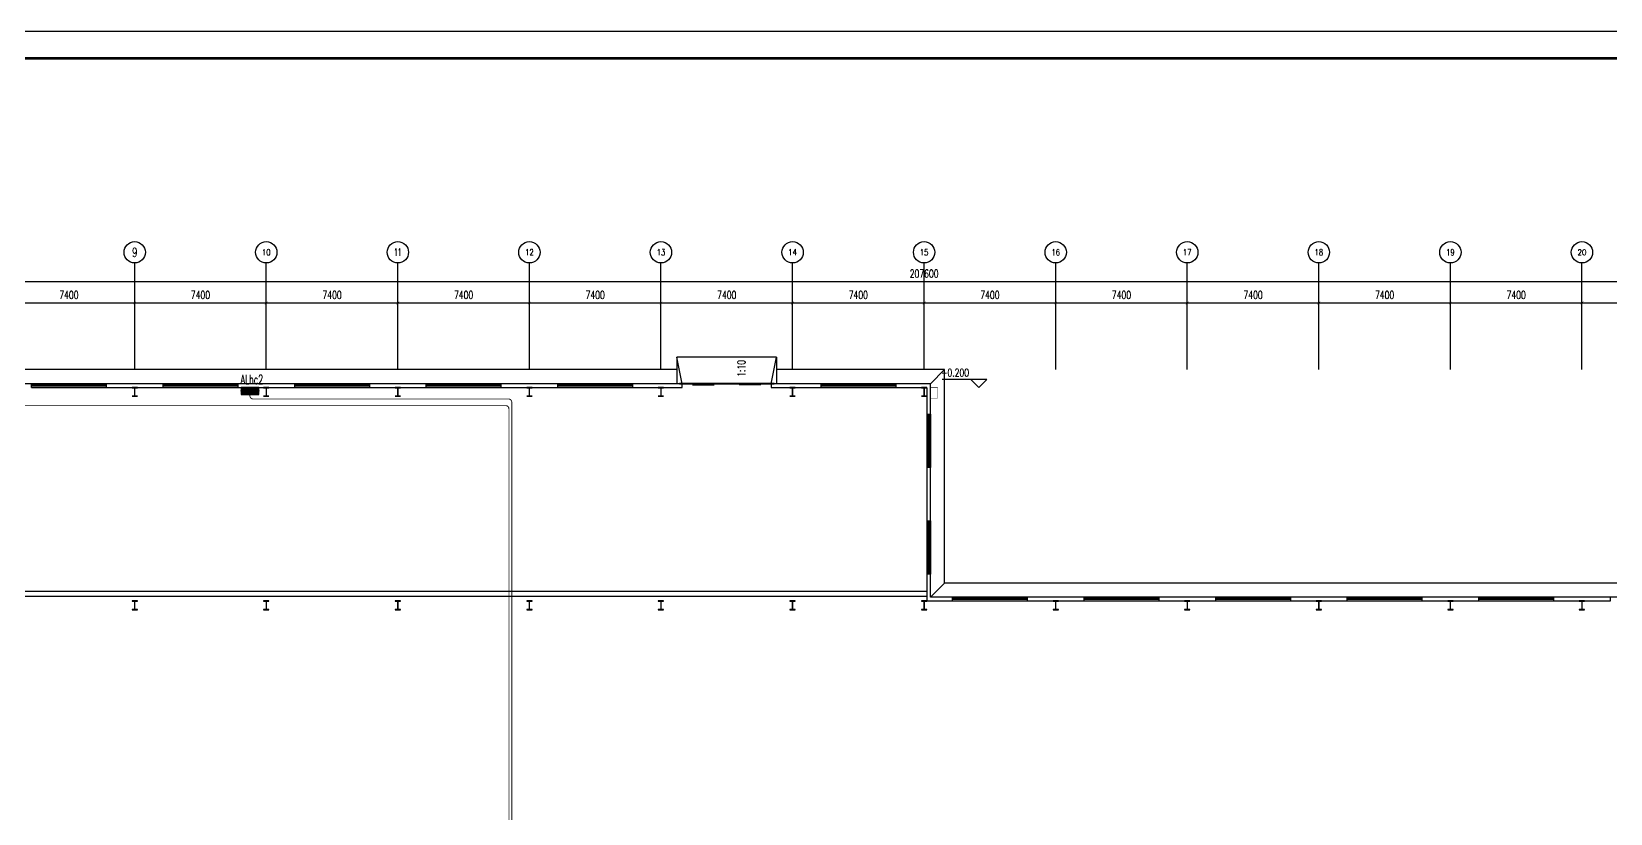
# Model space of a CAD drawing. Extents: x 1751103 to 2598738, y -609732 to 659428.
# Drawn here: x 2161248 to 2250048, y -121485 to -77513 of the extents above; entities that cross this region are included whole.
import ezdxf
from ezdxf.enums import TextEntityAlignment as Align

# ---------------------------------------------------------------- set-up
doc = ezdxf.new("R2010")
doc.units = 0
doc.header["$LTSCALE"] = 1000
doc.header["$MEASUREMENT"] = 0
doc.layers.get('0').update_dxf_attribs({"linetype": 'CONTINUOUS'})
doc.layers.get('DEFPOINTS').update_dxf_attribs({"linetype": 'CONTINUOUS'})
for name, color, linetype in [('_TCH_MASK', 7, 'CONTINUOUS'), ('AXIS', 3, 'CONTINUOUS'), ('AXIS_TEXT', 7, 'CONTINUOUS'), ('COLUMN', 99, 'CONTINUOUS'), ('DIM_ELEV', 3, 'CONTINUOUS'), ('DIM_SYMB', 3, 'CONTINUOUS'), ('EQUIP-箱柜', 3, 'CONTINUOUS'), ('GROUND', 2, 'CONTINUOUS'), ('PUB_TEXT', 7, 'CONTINUOUS'), ('PUB_TITLE', 4, 'CONTINUOUS'), ('STAIR', 2, 'CONTINUOUS'), ('WALL', 9, 'CONTINUOUS'), ('WINDOW', 99, 'CONTINUOUS'), ('WIRE-照明', 1, 'CONTINUOUS')]:
    doc.layers.add(name, color=color, linetype=linetype)
doc.styles.add('_TCH_AXIS', font='COMPLEX', dxfattribs={"bigfont": 'GBCBIG'})
doc.styles.add('_TCH_DIM', font='SIMPLEX', dxfattribs={"bigfont": 'GBCBIG'})
doc.styles.add('_TCH_LABEL', font='COMPLEX', dxfattribs={"bigfont": 'GBCBIG'})
doc.styles.add('COMPLEX', font='COMPLEX')
doc.styles.add('DIM_FONT', font='SIMPLEX', dxfattribs={"width": 0.7, "bigfont": 'GBCBIG'})
doc.styles.add('STY53', font='COMPLEX', dxfattribs={"width": 0.6, "bigfont": 'HZTXT'})
doc.dimstyles.new('DIMN150', dxfattribs={"dimscale": 1.5, "dimtxt": 300, "dimasz": 100, "dimexe": 250, "dimexo": 300, "dimgap": 150, "dimtad": 1, "dimdec": 0, "dimzin": 0, "dimtxsty": 'DIM_FONT', "dimblk": 'ARCHTICK', "dimcen": 0.09, "dimclrt": 7, "dimazin": 3, "dimtfac": 1, "dimtdec": 0, "dimtix": 1, "dimtmove": 0, "dimatfit": 3, "dimtolj": 1, "dimtzin": 0})

# ---------------------------------------------------------------- blocks, each defined once
blk = doc.blocks.new('$WINLIB2D$00000001')
for p, q in [((-0.5, 0.5), (0.5, 0.5)), ((-0.5, 0.5), (-0.5, -0.5)), ((0.5, -0.5), (0.5, 0.5)), ((0.5, 0.167), (-0.5, 0.167)), ((0.5, -0.167), (-0.5, -0.167)), ((-0.5, -0.5), (0.5, -0.5))]:
    blk.add_line(p, q)
blk = doc.blocks.new('$DORLIB2D$00000130')
at = {"color": 0, "linetype": 'CONTINUOUS'}
for p, q in [((-0.533, 0.66), (-0.533, 0.513)), ((0, 0.66), (-0.533, 0.66)), ((0, 0.513), (0, 0.66)), ((0.533, 0.66), (0, 0.66)), ((0.533, 0.66), (0.533, 0.513)), ((0, 0.513), (-0.533, 0.513)), ((0.533, 0.513), (0, 0.513)), ((-0.385, 0.269), (-0.14, 0.269)), ((-0.385, 0.269), (-0.3, 0.214)), ((-0.3, 0.214), (-0.3, 0.269)), ((0.385, 0.269), (0.14, 0.269)), ((0.3, 0.214), (0.3, 0.269)), ((0.385, 0.269), (0.3, 0.214))]:
    blk.add_line(p, q, dxfattribs=at)
blk = doc.blocks.new('_AXISO')
blk.add_circle((0, 0), 0.5)
at = {"layer": 'AXIS_TEXT', "style": 'COMPLEX', "width": 1.041667}
blk.add_attdef('A', text='', height=0.56, dxfattribs=at).set_placement((-0.25, -0.28), (0.25, -0.28), align=Align.FIT)
blk = doc.blocks.new('_ARCHTICK')
at = {"color": 0, "linetype": 'BYBLOCK', "const_width": 0.15}
blk.add_lwpolyline([(-0.5, -0.5), (0.5, 0.5)], dxfattribs=at)
blk = doc.blocks.new('*D99')
at = {"layer": 'AXIS', "color": 0}
for p, q in [((2107648, 93942), (2107648, 98817)), ((2315248, 93942), (2315248, 98817)), ((2107648, 98442), (2315248, 98442))]:
    blk.add_line(p, q, dxfattribs=at)
at = {"layer": 'DEFPOINTS', "color": 0}
for p in [(2315248, 98442), (2107648, 93492), (2315248, 93492)]:
    blk.add_point(p, dxfattribs=at)
at = {"layer": 'AXIS', "color": 0, "xscale": 150, "yscale": 150, "zscale": 150, "rotation": 180}
blk.add_blockref('_ARCHTICK', (2107648, 98442), dxfattribs=at)
at = {"layer": 'AXIS', "color": 0, "xscale": 150, "yscale": 150, "zscale": 150}
blk.add_blockref('_ARCHTICK', (2315248, 98442), dxfattribs=at)
at = {"layer": 'AXIS', "color": 7, "insert": (2211448, 98892), "char_height": 450, "attachment_point": 5, "style": 'DIM_FONT'}
blk.add_mtext('\\A1;207600', dxfattribs=at)
blk = doc.blocks.new('*D108')
at = {"layer": 'AXIS', "color": 0}
for p, q in [((2159648, 93942), (2159648, 97617)), ((2159648, 97242), (2167048, 97242)), ((2167048, 93942), (2167048, 97617))]:
    blk.add_line(p, q, dxfattribs=at)
at = {"layer": 'DEFPOINTS', "color": 0}
for p in [(2167048, 97242), (2159648, 93492), (2167048, 93492)]:
    blk.add_point(p, dxfattribs=at)
at = {"layer": 'AXIS', "color": 0, "xscale": 150, "yscale": 150, "zscale": 150, "rotation": 180}
blk.add_blockref('_ARCHTICK', (2159648, 97242), dxfattribs=at)
at = {"layer": 'AXIS', "color": 0, "xscale": 150, "yscale": 150, "zscale": 150}
blk.add_blockref('_ARCHTICK', (2167048, 97242), dxfattribs=at)
at = {"layer": 'AXIS', "color": 7, "insert": (2163348, 97692), "char_height": 450, "attachment_point": 5, "style": 'DIM_FONT'}
blk.add_mtext('\\A1;7400', dxfattribs=at)
blk = doc.blocks.new('*D109')
at = {"layer": 'AXIS', "color": 0}
for p, q in [((2167048, 93942), (2167048, 97617)), ((2167048, 97242), (2174448, 97242)), ((2174448, 93942), (2174448, 97617))]:
    blk.add_line(p, q, dxfattribs=at)
at = {"layer": 'DEFPOINTS', "color": 0}
for p in [(2174448, 97242), (2167048, 93492), (2174448, 93492)]:
    blk.add_point(p, dxfattribs=at)
at = {"layer": 'AXIS', "color": 0, "xscale": 150, "yscale": 150, "zscale": 150, "rotation": 180}
blk.add_blockref('_ARCHTICK', (2167048, 97242), dxfattribs=at)
at = {"layer": 'AXIS', "color": 0, "xscale": 150, "yscale": 150, "zscale": 150}
blk.add_blockref('_ARCHTICK', (2174448, 97242), dxfattribs=at)
at = {"layer": 'AXIS', "color": 7, "insert": (2170748, 97692), "char_height": 450, "attachment_point": 5, "style": 'DIM_FONT'}
blk.add_mtext('\\A1;7400', dxfattribs=at)
blk = doc.blocks.new('*D110')
at = {"layer": 'AXIS', "color": 0}
for p, q in [((2174448, 93942), (2174448, 97617)), ((2174448, 97242), (2181848, 97242)), ((2181848, 93942), (2181848, 97617))]:
    blk.add_line(p, q, dxfattribs=at)
at = {"layer": 'DEFPOINTS', "color": 0}
for p in [(2181848, 97242), (2174448, 93492), (2181848, 93492)]:
    blk.add_point(p, dxfattribs=at)
at = {"layer": 'AXIS', "color": 0, "xscale": 150, "yscale": 150, "zscale": 150, "rotation": 180}
blk.add_blockref('_ARCHTICK', (2174448, 97242), dxfattribs=at)
at = {"layer": 'AXIS', "color": 0, "xscale": 150, "yscale": 150, "zscale": 150}
blk.add_blockref('_ARCHTICK', (2181848, 97242), dxfattribs=at)
at = {"layer": 'AXIS', "color": 7, "insert": (2178148, 97692), "char_height": 450, "attachment_point": 5, "style": 'DIM_FONT'}
blk.add_mtext('\\A1;7400', dxfattribs=at)
blk = doc.blocks.new('*D111')
at = {"layer": 'AXIS', "color": 0}
for p, q in [((2181848, 93942), (2181848, 97617)), ((2181848, 97242), (2189248, 97242)), ((2189248, 93942), (2189248, 97617))]:
    blk.add_line(p, q, dxfattribs=at)
at = {"layer": 'DEFPOINTS', "color": 0}
for p in [(2189248, 97242), (2181848, 93492), (2189248, 93492)]:
    blk.add_point(p, dxfattribs=at)
at = {"layer": 'AXIS', "color": 0, "xscale": 150, "yscale": 150, "zscale": 150, "rotation": 180}
blk.add_blockref('_ARCHTICK', (2181848, 97242), dxfattribs=at)
at = {"layer": 'AXIS', "color": 0, "xscale": 150, "yscale": 150, "zscale": 150}
blk.add_blockref('_ARCHTICK', (2189248, 97242), dxfattribs=at)
at = {"layer": 'AXIS', "color": 7, "insert": (2185548, 97692), "char_height": 450, "attachment_point": 5, "style": 'DIM_FONT'}
blk.add_mtext('\\A1;7400', dxfattribs=at)
blk = doc.blocks.new('*D112')
at = {"layer": 'AXIS', "color": 0}
for p, q in [((2189248, 93942), (2189248, 97617)), ((2189248, 97242), (2196648, 97242)), ((2196648, 93942), (2196648, 97617))]:
    blk.add_line(p, q, dxfattribs=at)
at = {"layer": 'DEFPOINTS', "color": 0}
for p in [(2196648, 97242), (2189248, 93492), (2196648, 93492)]:
    blk.add_point(p, dxfattribs=at)
at = {"layer": 'AXIS', "color": 0, "xscale": 150, "yscale": 150, "zscale": 150, "rotation": 180}
blk.add_blockref('_ARCHTICK', (2189248, 97242), dxfattribs=at)
at = {"layer": 'AXIS', "color": 0, "xscale": 150, "yscale": 150, "zscale": 150}
blk.add_blockref('_ARCHTICK', (2196648, 97242), dxfattribs=at)
at = {"layer": 'AXIS', "color": 7, "insert": (2192948, 97692), "char_height": 450, "attachment_point": 5, "style": 'DIM_FONT'}
blk.add_mtext('\\A1;7400', dxfattribs=at)
blk = doc.blocks.new('*D113')
at = {"layer": 'AXIS', "color": 0}
for p, q in [((2196648, 93942), (2196648, 97617)), ((2196648, 97242), (2204048, 97242)), ((2204048, 93942), (2204048, 97617))]:
    blk.add_line(p, q, dxfattribs=at)
at = {"layer": 'DEFPOINTS', "color": 0}
for p in [(2204048, 97242), (2196648, 93492), (2204048, 93492)]:
    blk.add_point(p, dxfattribs=at)
at = {"layer": 'AXIS', "color": 0, "xscale": 150, "yscale": 150, "zscale": 150, "rotation": 180}
blk.add_blockref('_ARCHTICK', (2196648, 97242), dxfattribs=at)
at = {"layer": 'AXIS', "color": 0, "xscale": 150, "yscale": 150, "zscale": 150}
blk.add_blockref('_ARCHTICK', (2204048, 97242), dxfattribs=at)
at = {"layer": 'AXIS', "color": 7, "insert": (2200348, 97692), "char_height": 450, "attachment_point": 5, "style": 'DIM_FONT'}
blk.add_mtext('\\A1;7400', dxfattribs=at)
blk = doc.blocks.new('*D114')
at = {"layer": 'AXIS', "color": 0}
for p, q in [((2204048, 93942), (2204048, 97617)), ((2204048, 97242), (2211448, 97242)), ((2211448, 93942), (2211448, 97617))]:
    blk.add_line(p, q, dxfattribs=at)
at = {"layer": 'DEFPOINTS', "color": 0}
for p in [(2211448, 97242), (2204048, 93492), (2211448, 93492)]:
    blk.add_point(p, dxfattribs=at)
at = {"layer": 'AXIS', "color": 0, "xscale": 150, "yscale": 150, "zscale": 150, "rotation": 180}
blk.add_blockref('_ARCHTICK', (2204048, 97242), dxfattribs=at)
at = {"layer": 'AXIS', "color": 0, "xscale": 150, "yscale": 150, "zscale": 150}
blk.add_blockref('_ARCHTICK', (2211448, 97242), dxfattribs=at)
at = {"layer": 'AXIS', "color": 7, "insert": (2207748, 97692), "char_height": 450, "attachment_point": 5, "style": 'DIM_FONT'}
blk.add_mtext('\\A1;7400', dxfattribs=at)
blk = doc.blocks.new('*D115')
at = {"layer": 'AXIS', "color": 0}
for p, q in [((2211448, 93942), (2211448, 97617)), ((2211448, 97242), (2218848, 97242)), ((2218848, 93942), (2218848, 97617))]:
    blk.add_line(p, q, dxfattribs=at)
at = {"layer": 'DEFPOINTS', "color": 0}
for p in [(2218848, 97242), (2211448, 93492), (2218848, 93492)]:
    blk.add_point(p, dxfattribs=at)
at = {"layer": 'AXIS', "color": 0, "xscale": 150, "yscale": 150, "zscale": 150, "rotation": 180}
blk.add_blockref('_ARCHTICK', (2211448, 97242), dxfattribs=at)
at = {"layer": 'AXIS', "color": 0, "xscale": 150, "yscale": 150, "zscale": 150}
blk.add_blockref('_ARCHTICK', (2218848, 97242), dxfattribs=at)
at = {"layer": 'AXIS', "color": 7, "insert": (2215148, 97692), "char_height": 450, "attachment_point": 5, "style": 'DIM_FONT'}
blk.add_mtext('\\A1;7400', dxfattribs=at)
blk = doc.blocks.new('*D116')
at = {"layer": 'AXIS', "color": 0}
for p, q in [((2218848, 93942), (2218848, 97617)), ((2218848, 97242), (2226248, 97242)), ((2226248, 93942), (2226248, 97617))]:
    blk.add_line(p, q, dxfattribs=at)
at = {"layer": 'DEFPOINTS', "color": 0}
for p in [(2226248, 97242), (2218848, 93492), (2226248, 93492)]:
    blk.add_point(p, dxfattribs=at)
at = {"layer": 'AXIS', "color": 0, "xscale": 150, "yscale": 150, "zscale": 150, "rotation": 180}
blk.add_blockref('_ARCHTICK', (2218848, 97242), dxfattribs=at)
at = {"layer": 'AXIS', "color": 0, "xscale": 150, "yscale": 150, "zscale": 150}
blk.add_blockref('_ARCHTICK', (2226248, 97242), dxfattribs=at)
at = {"layer": 'AXIS', "color": 7, "insert": (2222548, 97692), "char_height": 450, "attachment_point": 5, "style": 'DIM_FONT'}
blk.add_mtext('\\A1;7400', dxfattribs=at)
blk = doc.blocks.new('*D117')
at = {"layer": 'AXIS', "color": 0}
for p, q in [((2226248, 93942), (2226248, 97617)), ((2226248, 97242), (2233648, 97242)), ((2233648, 93942), (2233648, 97617))]:
    blk.add_line(p, q, dxfattribs=at)
at = {"layer": 'DEFPOINTS', "color": 0}
for p in [(2233648, 97242), (2226248, 93492), (2233648, 93492)]:
    blk.add_point(p, dxfattribs=at)
at = {"layer": 'AXIS', "color": 0, "xscale": 150, "yscale": 150, "zscale": 150, "rotation": 180}
blk.add_blockref('_ARCHTICK', (2226248, 97242), dxfattribs=at)
at = {"layer": 'AXIS', "color": 0, "xscale": 150, "yscale": 150, "zscale": 150}
blk.add_blockref('_ARCHTICK', (2233648, 97242), dxfattribs=at)
at = {"layer": 'AXIS', "color": 7, "insert": (2229948, 97692), "char_height": 450, "attachment_point": 5, "style": 'DIM_FONT'}
blk.add_mtext('\\A1;7400', dxfattribs=at)
blk = doc.blocks.new('*D118')
at = {"layer": 'AXIS', "color": 0}
for p, q in [((2233648, 93942), (2233648, 97617)), ((2233648, 97242), (2241048, 97242)), ((2241048, 93942), (2241048, 97617))]:
    blk.add_line(p, q, dxfattribs=at)
at = {"layer": 'DEFPOINTS', "color": 0}
for p in [(2241048, 97242), (2233648, 93492), (2241048, 93492)]:
    blk.add_point(p, dxfattribs=at)
at = {"layer": 'AXIS', "color": 0, "xscale": 150, "yscale": 150, "zscale": 150, "rotation": 180}
blk.add_blockref('_ARCHTICK', (2233648, 97242), dxfattribs=at)
at = {"layer": 'AXIS', "color": 0, "xscale": 150, "yscale": 150, "zscale": 150}
blk.add_blockref('_ARCHTICK', (2241048, 97242), dxfattribs=at)
at = {"layer": 'AXIS', "color": 7, "insert": (2237348, 97692), "char_height": 450, "attachment_point": 5, "style": 'DIM_FONT'}
blk.add_mtext('\\A1;7400', dxfattribs=at)
blk = doc.blocks.new('*D119')
at = {"layer": 'AXIS', "color": 0}
for p, q in [((2241048, 93942), (2241048, 97617)), ((2241048, 97242), (2248448, 97242)), ((2248448, 93942), (2248448, 97617))]:
    blk.add_line(p, q, dxfattribs=at)
at = {"layer": 'DEFPOINTS', "color": 0}
for p in [(2248448, 97242), (2241048, 93492), (2248448, 93492)]:
    blk.add_point(p, dxfattribs=at)
at = {"layer": 'AXIS', "color": 0, "xscale": 150, "yscale": 150, "zscale": 150, "rotation": 180}
blk.add_blockref('_ARCHTICK', (2241048, 97242), dxfattribs=at)
at = {"layer": 'AXIS', "color": 0, "xscale": 150, "yscale": 150, "zscale": 150}
blk.add_blockref('_ARCHTICK', (2248448, 97242), dxfattribs=at)
at = {"layer": 'AXIS', "color": 7, "insert": (2244748, 97692), "char_height": 450, "attachment_point": 5, "style": 'DIM_FONT'}
blk.add_mtext('\\A1;7400', dxfattribs=at)
blk = doc.blocks.new('*D120')
at = {"layer": 'AXIS', "color": 0}
for p, q in [((2248448, 93942), (2248448, 97617)), ((2248448, 97242), (2255848, 97242)), ((2255848, 93942), (2255848, 97617))]:
    blk.add_line(p, q, dxfattribs=at)
at = {"layer": 'DEFPOINTS', "color": 0}
for p in [(2255848, 97242), (2248448, 93492), (2255848, 93492)]:
    blk.add_point(p, dxfattribs=at)
at = {"layer": 'AXIS', "color": 0, "xscale": 150, "yscale": 150, "zscale": 150, "rotation": 180}
blk.add_blockref('_ARCHTICK', (2248448, 97242), dxfattribs=at)
at = {"layer": 'AXIS', "color": 0, "xscale": 150, "yscale": 150, "zscale": 150}
blk.add_blockref('_ARCHTICK', (2255848, 97242), dxfattribs=at)
at = {"layer": 'AXIS', "color": 7, "insert": (2252148, 97692), "char_height": 450, "attachment_point": 5, "style": 'DIM_FONT'}
blk.add_mtext('\\A1;7400', dxfattribs=at)
blk = doc.blocks.new('*X22')
at = {"color": 0}
for p, q in [((-250, 33), (-83, 200)), ((-250, 68), (-118, 200)), ((-250, 104), (-154, 200)), ((-250, 139), (-189, 200)), ((-250, 174), (-224, 200)), ((-247, 0), (-47, 200)), ((-212, 0), (-12, 200)), ((-177, 0), (23, 200)), ((-141, 0), (59, 200)), ((-106, 0), (94, 200)), ((-71, 0), (129, 200)), ((-35, 0), (165, 200)), ((0, 0), (200, 200)), ((35, 0), (235, 200)), ((71, 0), (250, 179)), ((106, 0), (250, 144)), ((141, 0), (250, 109)), ((177, 0), (250, 73)), ((212, 0), (250, 38)), ((247, 0), (250, 3))]:
    blk.add_line(p, q, dxfattribs=at)
blk = doc.blocks.new('$EQUIP$00001421')
for p, q in [((0.75, 0.6), (-0.75, 0.6)), ((-0.75, 0.6), (-0.75, 0)), ((-0.75, 0), (0.75, 0)), ((0.75, 0), (0.75, 0.6))]:
    blk.add_line(p, q)
at = {"const_width": 0.6}
blk.add_lwpolyline([(-0.75, 0.3), (0.75, 0.3)], dxfattribs=at)
for p in [(-0.75, 0.3), (0, 0.6), (0, 0), (0.75, 0.3)]:
    blk.add_point(p)
at = {"xscale": 0.00300000000061118, "yscale": 0.00300000000061118, "zscale": 0.003}
blk.add_blockref('*X22', (0, 0), dxfattribs=at)
at = {"style": '_TCH_LABEL', "flags": 9}
blk.add_attdef('A', (0, 0), '', height=0.00002, dxfattribs=at)
blk = doc.blocks.new('W2')
at = {"color": 8, "const_width": 30}
blk.add_lwpolyline([(2211797.9, 91891.5), (2212197.9, 91891.5), (2212197.9, 92491.5), (2211797.9, 92491.5)], dxfattribs=at)
at = {"layer": '_TCH_MASK', "color": 8}
for p, q in [((2107847.9, 81025.1), (2211597.9, 81025.1)), ((2211597.9, 80725.1), (2107847.9, 80725.1))]:
    blk.add_line(p, q, dxfattribs=at)
at = {"layer": 'AXIS', "color": 8}
for p, q in [((2167047.9, 93491.5), (2167047.9, 99491.5)), ((2174447.9, 93491.5), (2174447.9, 99491.5)), ((2181847.9, 93491.5), (2181847.9, 99491.5)), ((2189247.9, 93491.5), (2189247.9, 99491.5)), ((2196647.9, 93491.5), (2196647.9, 99491.5)), ((2204047.9, 93491.5), (2204047.9, 99491.5)), ((2211447.9, 93491.5), (2211447.9, 99491.5)), ((2218847.9, 93491.5), (2218847.9, 99491.5)), ((2226247.9, 93491.5), (2226247.9, 99491.5)), ((2233647.9, 93491.5), (2233647.9, 99491.5)), ((2241047.9, 93491.5), (2241047.9, 99491.5)), ((2248447.9, 93491.5), (2248447.9, 99491.5))]:
    blk.add_line(p, q, dxfattribs=at)
at = {"layer": 'COLUMN', "color": 8}
for p, q in [((2167197.9, 92491.5), (2166897.9, 92491.5)), ((2166897.9, 92491.5), (2166897.9, 92473.5)), ((2166897.9, 92473.5), (2167037.9, 92473.5)), ((2167037.9, 92473.5), (2167042.9, 92468.5)), ((2167042.9, 92468.5), (2167042.9, 92014.5)), ((2167052.9, 92468.5), (2167057.9, 92473.5)), ((2167052.9, 92014.5), (2167052.9, 92468.5)), ((2167057.9, 92473.5), (2167197.9, 92473.5)), ((2167197.9, 92473.5), (2167197.9, 92491.5)), ((2174597.9, 92491.5), (2174297.9, 92491.5)), ((2174297.9, 92491.5), (2174297.9, 92473.5)), ((2174297.9, 92473.5), (2174437.9, 92473.5)), ((2174437.9, 92473.5), (2174442.9, 92468.5)), ((2174442.9, 92468.5), (2174442.9, 92014.5)), ((2174452.9, 92468.5), (2174457.9, 92473.5)), ((2174452.9, 92014.5), (2174452.9, 92468.5)), ((2174457.9, 92473.5), (2174597.9, 92473.5)), ((2174597.9, 92473.5), (2174597.9, 92491.5)), ((2181997.9, 92491.5), (2181697.9, 92491.5)), ((2181697.9, 92491.5), (2181697.9, 92473.5)), ((2181697.9, 92473.5), (2181837.9, 92473.5)), ((2181837.9, 92473.5), (2181842.9, 92468.5)), ((2181842.9, 92468.5), (2181842.9, 92014.5)), ((2181852.9, 92468.5), (2181857.9, 92473.5)), ((2181852.9, 92014.5), (2181852.9, 92468.5)), ((2181857.9, 92473.5), (2181997.9, 92473.5)), ((2181997.9, 92473.5), (2181997.9, 92491.5)), ((2189397.9, 92491.5), (2189097.9, 92491.5)), ((2189097.9, 92491.5), (2189097.9, 92473.5)), ((2189097.9, 92473.5), (2189237.9, 92473.5)), ((2189237.9, 92473.5), (2189242.9, 92468.5)), ((2189242.9, 92468.5), (2189242.9, 92014.5)), ((2189252.9, 92468.5), (2189257.9, 92473.5)), ((2189252.9, 92014.5), (2189252.9, 92468.5)), ((2189257.9, 92473.5), (2189397.9, 92473.5)), ((2189397.9, 92473.5), (2189397.9, 92491.5)), ((2196797.9, 92491.5), (2196497.9, 92491.5)), ((2196497.9, 92491.5), (2196497.9, 92473.5)), ((2196497.9, 92473.5), (2196637.9, 92473.5)), ((2196637.9, 92473.5), (2196642.9, 92468.5)), ((2196642.9, 92468.5), (2196642.9, 92014.5)), ((2196652.9, 92468.5), (2196657.9, 92473.5)), ((2196652.9, 92014.5), (2196652.9, 92468.5)), ((2196657.9, 92473.5), (2196797.9, 92473.5)), ((2196797.9, 92473.5), (2196797.9, 92491.5)), ((2204197.9, 92491.5), (2203897.9, 92491.5)), ((2203897.9, 92491.5), (2203897.9, 92473.5)), ((2203897.9, 92473.5), (2204037.9, 92473.5)), ((2204037.9, 92473.5), (2204042.9, 92468.5)), ((2204042.9, 92468.5), (2204042.9, 92014.5)), ((2204052.9, 92468.5), (2204057.9, 92473.5)), ((2204052.9, 92014.5), (2204052.9, 92468.5)), ((2204057.9, 92473.5), (2204197.9, 92473.5)), ((2204197.9, 92473.5), (2204197.9, 92491.5)), ((2211597.9, 92491.5), (2211297.9, 92491.5)), ((2211297.9, 92491.5), (2211297.9, 92473.5)), ((2211297.9, 92473.5), (2211437.9, 92473.5)), ((2211437.9, 92473.5), (2211442.9, 92468.5)), ((2211442.9, 92468.5), (2211442.9, 92014.5)), ((2211452.9, 92468.5), (2211457.9, 92473.5)), ((2211452.9, 92014.5), (2211452.9, 92468.5)), ((2211457.9, 92473.5), (2211597.9, 92473.5)), ((2211597.9, 92473.5), (2211597.9, 92491.5)), ((2167037.9, 92009.5), (2166897.9, 92009.5)), ((2166897.9, 92009.5), (2166897.9, 91991.5)), ((2166897.9, 91991.5), (2167197.9, 91991.5)), ((2167042.9, 92014.5), (2167037.9, 92009.5)), ((2167057.9, 92009.5), (2167052.9, 92014.5)), ((2167197.9, 92009.5), (2167057.9, 92009.5)), ((2167197.9, 91991.5), (2167197.9, 92009.5)), ((2174437.9, 92009.5), (2174297.9, 92009.5)), ((2174297.9, 92009.5), (2174297.9, 91991.5)), ((2174297.9, 91991.5), (2174597.9, 91991.5)), ((2174442.9, 92014.5), (2174437.9, 92009.5)), ((2174457.9, 92009.5), (2174452.9, 92014.5)), ((2174597.9, 92009.5), (2174457.9, 92009.5)), ((2174597.9, 91991.5), (2174597.9, 92009.5)), ((2181837.9, 92009.5), (2181697.9, 92009.5)), ((2181697.9, 92009.5), (2181697.9, 91991.5)), ((2181697.9, 91991.5), (2181997.9, 91991.5)), ((2181842.9, 92014.5), (2181837.9, 92009.5)), ((2181857.9, 92009.5), (2181852.9, 92014.5)), ((2181997.9, 92009.5), (2181857.9, 92009.5)), ((2181997.9, 91991.5), (2181997.9, 92009.5)), ((2189237.9, 92009.5), (2189097.9, 92009.5)), ((2189097.9, 92009.5), (2189097.9, 91991.5)), ((2189097.9, 91991.5), (2189397.9, 91991.5)), ((2189242.9, 92014.5), (2189237.9, 92009.5)), ((2189257.9, 92009.5), (2189252.9, 92014.5)), ((2189397.9, 92009.5), (2189257.9, 92009.5)), ((2189397.9, 91991.5), (2189397.9, 92009.5)), ((2196637.9, 92009.5), (2196497.9, 92009.5)), ((2196497.9, 92009.5), (2196497.9, 91991.5)), ((2196497.9, 91991.5), (2196797.9, 91991.5)), ((2196642.9, 92014.5), (2196637.9, 92009.5)), ((2196657.9, 92009.5), (2196652.9, 92014.5)), ((2196797.9, 92009.5), (2196657.9, 92009.5)), ((2196797.9, 91991.5), (2196797.9, 92009.5)), ((2204037.9, 92009.5), (2203897.9, 92009.5)), ((2203897.9, 92009.5), (2203897.9, 91991.5)), ((2203897.9, 91991.5), (2204197.9, 91991.5)), ((2204042.9, 92014.5), (2204037.9, 92009.5)), ((2204057.9, 92009.5), (2204052.9, 92014.5)), ((2204197.9, 92009.5), (2204057.9, 92009.5)), ((2204197.9, 91991.5), (2204197.9, 92009.5)), ((2211437.9, 92009.5), (2211297.9, 92009.5)), ((2211297.9, 92009.5), (2211297.9, 91991.5)), ((2211297.9, 91991.5), (2211597.9, 91991.5)), ((2211442.9, 92014.5), (2211437.9, 92009.5)), ((2211457.9, 92009.5), (2211452.9, 92014.5)), ((2211597.9, 92009.5), (2211457.9, 92009.5)), ((2211597.9, 91991.5), (2211597.9, 92009.5)), ((2167197.9, 80491.5), (2166897.9, 80491.5)), ((2166897.9, 80491.5), (2166897.9, 80473.5)), ((2166897.9, 80473.5), (2167037.9, 80473.5)), ((2167037.9, 80009.5), (2166897.9, 80009.5)), ((2166897.9, 80009.5), (2166897.9, 79991.5)), ((2166897.9, 79991.5), (2167197.9, 79991.5)), ((2167037.9, 80473.5), (2167042.9, 80468.5)), ((2167042.9, 80014.5), (2167037.9, 80009.5)), ((2167042.9, 80468.5), (2167042.9, 80014.5)), ((2167052.9, 80468.5), (2167057.9, 80473.5)), ((2167052.9, 80014.5), (2167052.9, 80468.5)), ((2167057.9, 80009.5), (2167052.9, 80014.5)), ((2167057.9, 80473.5), (2167197.9, 80473.5)), ((2167197.9, 80009.5), (2167057.9, 80009.5)), ((2167197.9, 80473.5), (2167197.9, 80491.5)), ((2167197.9, 79991.5), (2167197.9, 80009.5)), ((2174597.9, 80491.5), (2174297.9, 80491.5)), ((2174297.9, 80491.5), (2174297.9, 80473.5)), ((2174297.9, 80473.5), (2174437.9, 80473.5)), ((2174437.9, 80009.5), (2174297.9, 80009.5)), ((2174297.9, 80009.5), (2174297.9, 79991.5)), ((2174297.9, 79991.5), (2174597.9, 79991.5)), ((2174437.9, 80473.5), (2174442.9, 80468.5)), ((2174442.9, 80014.5), (2174437.9, 80009.5)), ((2174442.9, 80468.5), (2174442.9, 80014.5)), ((2174452.9, 80468.5), (2174457.9, 80473.5)), ((2174452.9, 80014.5), (2174452.9, 80468.5)), ((2174457.9, 80009.5), (2174452.9, 80014.5)), ((2174457.9, 80473.5), (2174597.9, 80473.5)), ((2174597.9, 80009.5), (2174457.9, 80009.5)), ((2174597.9, 80473.5), (2174597.9, 80491.5)), ((2174597.9, 79991.5), (2174597.9, 80009.5)), ((2181997.9, 80491.5), (2181697.9, 80491.5)), ((2181697.9, 80491.5), (2181697.9, 80473.5)), ((2181697.9, 80473.5), (2181837.9, 80473.5)), ((2181837.9, 80009.5), (2181697.9, 80009.5)), ((2181697.9, 80009.5), (2181697.9, 79991.5)), ((2181697.9, 79991.5), (2181997.9, 79991.5)), ((2181837.9, 80473.5), (2181842.9, 80468.5)), ((2181842.9, 80014.5), (2181837.9, 80009.5)), ((2181842.9, 80468.5), (2181842.9, 80014.5)), ((2181852.9, 80468.5), (2181857.9, 80473.5)), ((2181852.9, 80014.5), (2181852.9, 80468.5)), ((2181857.9, 80009.5), (2181852.9, 80014.5)), ((2181857.9, 80473.5), (2181997.9, 80473.5)), ((2181997.9, 80009.5), (2181857.9, 80009.5)), ((2181997.9, 80473.5), (2181997.9, 80491.5)), ((2181997.9, 79991.5), (2181997.9, 80009.5)), ((2189397.9, 80491.5), (2189097.9, 80491.5)), ((2189097.9, 80491.5), (2189097.9, 80473.5)), ((2189097.9, 80473.5), (2189237.9, 80473.5)), ((2189237.9, 80009.5), (2189097.9, 80009.5)), ((2189097.9, 80009.5), (2189097.9, 79991.5)), ((2189097.9, 79991.5), (2189397.9, 79991.5)), ((2189237.9, 80473.5), (2189242.9, 80468.5)), ((2189242.9, 80014.5), (2189237.9, 80009.5)), ((2189242.9, 80468.5), (2189242.9, 80014.5)), ((2189252.9, 80468.5), (2189257.9, 80473.5)), ((2189252.9, 80014.5), (2189252.9, 80468.5)), ((2189257.9, 80009.5), (2189252.9, 80014.5)), ((2189257.9, 80473.5), (2189397.9, 80473.5)), ((2189397.9, 80009.5), (2189257.9, 80009.5)), ((2189397.9, 80473.5), (2189397.9, 80491.5)), ((2189397.9, 79991.5), (2189397.9, 80009.5)), ((2196797.9, 80491.5), (2196497.9, 80491.5)), ((2196497.9, 80491.5), (2196497.9, 80473.5)), ((2196497.9, 80473.5), (2196637.9, 80473.5)), ((2196637.9, 80009.5), (2196497.9, 80009.5)), ((2196497.9, 80009.5), (2196497.9, 79991.5)), ((2196497.9, 79991.5), (2196797.9, 79991.5)), ((2196637.9, 80473.5), (2196642.9, 80468.5)), ((2196642.9, 80014.5), (2196637.9, 80009.5)), ((2196642.9, 80468.5), (2196642.9, 80014.5)), ((2196652.9, 80468.5), (2196657.9, 80473.5)), ((2196652.9, 80014.5), (2196652.9, 80468.5)), ((2196657.9, 80009.5), (2196652.9, 80014.5)), ((2196657.9, 80473.5), (2196797.9, 80473.5)), ((2196797.9, 80009.5), (2196657.9, 80009.5)), ((2196797.9, 80473.5), (2196797.9, 80491.5)), ((2196797.9, 79991.5), (2196797.9, 80009.5)), ((2204197.9, 80491.5), (2203897.9, 80491.5)), ((2203897.9, 80491.5), (2203897.9, 80473.5)), ((2203897.9, 80473.5), (2204037.9, 80473.5)), ((2204037.9, 80009.5), (2203897.9, 80009.5)), ((2203897.9, 80009.5), (2203897.9, 79991.5)), ((2203897.9, 79991.5), (2204197.9, 79991.5)), ((2204037.9, 80473.5), (2204042.9, 80468.5)), ((2204042.9, 80014.5), (2204037.9, 80009.5)), ((2204042.9, 80468.5), (2204042.9, 80014.5)), ((2204052.9, 80468.5), (2204057.9, 80473.5)), ((2204052.9, 80014.5), (2204052.9, 80468.5)), ((2204057.9, 80009.5), (2204052.9, 80014.5)), ((2204057.9, 80473.5), (2204197.9, 80473.5)), ((2204197.9, 80009.5), (2204057.9, 80009.5)), ((2204197.9, 80473.5), (2204197.9, 80491.5)), ((2204197.9, 79991.5), (2204197.9, 80009.5)), ((2211597.9, 80491.5), (2211297.9, 80491.5)), ((2211297.9, 80491.5), (2211297.9, 80473.5)), ((2211297.9, 80473.5), (2211437.9, 80473.5)), ((2211437.9, 80009.5), (2211297.9, 80009.5)), ((2211297.9, 80009.5), (2211297.9, 79991.5)), ((2211297.9, 79991.5), (2211597.9, 79991.5)), ((2211437.9, 80473.5), (2211442.9, 80468.5)), ((2211442.9, 80014.5), (2211437.9, 80009.5)), ((2211442.9, 80468.5), (2211442.9, 80014.5)), ((2211452.9, 80468.5), (2211457.9, 80473.5)), ((2211452.9, 80014.5), (2211452.9, 80468.5)), ((2211457.9, 80009.5), (2211452.9, 80014.5)), ((2211457.9, 80473.5), (2211597.9, 80473.5)), ((2211597.9, 80009.5), (2211457.9, 80009.5)), ((2211597.9, 80473.5), (2211597.9, 80491.5)), ((2211597.9, 79991.5), (2211597.9, 80009.5)), ((2218997.9, 80491.5), (2218697.9, 80491.5)), ((2218697.9, 80491.5), (2218697.9, 80473.5)), ((2218697.9, 80473.5), (2218837.9, 80473.5)), ((2218837.9, 80009.5), (2218697.9, 80009.5)), ((2218697.9, 80009.5), (2218697.9, 79991.5)), ((2218697.9, 79991.5), (2218997.9, 79991.5)), ((2218837.9, 80473.5), (2218842.9, 80468.5)), ((2218842.9, 80014.5), (2218837.9, 80009.5)), ((2218842.9, 80468.5), (2218842.9, 80014.5)), ((2218852.9, 80468.5), (2218857.9, 80473.5)), ((2218852.9, 80014.5), (2218852.9, 80468.5)), ((2218857.9, 80009.5), (2218852.9, 80014.5)), ((2218857.9, 80473.5), (2218997.9, 80473.5)), ((2218997.9, 80009.5), (2218857.9, 80009.5)), ((2218997.9, 80473.5), (2218997.9, 80491.5)), ((2218997.9, 79991.5), (2218997.9, 80009.5)), ((2226397.9, 80491.5), (2226097.9, 80491.5)), ((2226097.9, 80491.5), (2226097.9, 80473.5)), ((2226097.9, 80473.5), (2226237.9, 80473.5)), ((2226237.9, 80009.5), (2226097.9, 80009.5)), ((2226097.9, 80009.5), (2226097.9, 79991.5)), ((2226097.9, 79991.5), (2226397.9, 79991.5)), ((2226237.9, 80473.5), (2226242.9, 80468.5)), ((2226242.9, 80014.5), (2226237.9, 80009.5)), ((2226242.9, 80468.5), (2226242.9, 80014.5)), ((2226252.9, 80468.5), (2226257.9, 80473.5)), ((2226252.9, 80014.5), (2226252.9, 80468.5)), ((2226257.9, 80009.5), (2226252.9, 80014.5)), ((2226257.9, 80473.5), (2226397.9, 80473.5)), ((2226397.9, 80009.5), (2226257.9, 80009.5)), ((2226397.9, 80473.5), (2226397.9, 80491.5)), ((2226397.9, 79991.5), (2226397.9, 80009.5)), ((2233797.9, 80491.5), (2233497.9, 80491.5)), ((2233497.9, 80491.5), (2233497.9, 80473.5)), ((2233497.9, 80473.5), (2233637.9, 80473.5)), ((2233637.9, 80009.5), (2233497.9, 80009.5)), ((2233497.9, 80009.5), (2233497.9, 79991.5)), ((2233497.9, 79991.5), (2233797.9, 79991.5)), ((2233637.9, 80473.5), (2233642.9, 80468.5)), ((2233642.9, 80014.5), (2233637.9, 80009.5)), ((2233642.9, 80468.5), (2233642.9, 80014.5)), ((2233652.9, 80468.5), (2233657.9, 80473.5)), ((2233652.9, 80014.5), (2233652.9, 80468.5)), ((2233657.9, 80009.5), (2233652.9, 80014.5)), ((2233657.9, 80473.5), (2233797.9, 80473.5)), ((2233797.9, 80009.5), (2233657.9, 80009.5)), ((2233797.9, 80473.5), (2233797.9, 80491.5)), ((2233797.9, 79991.5), (2233797.9, 80009.5)), ((2241197.9, 80491.5), (2240897.9, 80491.5)), ((2240897.9, 80491.5), (2240897.9, 80473.5)), ((2240897.9, 80473.5), (2241037.9, 80473.5)), ((2241037.9, 80009.5), (2240897.9, 80009.5)), ((2240897.9, 80009.5), (2240897.9, 79991.5)), ((2240897.9, 79991.5), (2241197.9, 79991.5)), ((2241037.9, 80473.5), (2241042.9, 80468.5)), ((2241042.9, 80014.5), (2241037.9, 80009.5)), ((2241042.9, 80468.5), (2241042.9, 80014.5)), ((2241052.9, 80468.5), (2241057.9, 80473.5)), ((2241052.9, 80014.5), (2241052.9, 80468.5)), ((2241057.9, 80009.5), (2241052.9, 80014.5)), ((2241057.9, 80473.5), (2241197.9, 80473.5)), ((2241197.9, 80009.5), (2241057.9, 80009.5)), ((2241197.9, 80473.5), (2241197.9, 80491.5)), ((2241197.9, 79991.5), (2241197.9, 80009.5)), ((2248597.9, 80491.5), (2248297.9, 80491.5)), ((2248297.9, 80491.5), (2248297.9, 80473.5)), ((2248297.9, 80473.5), (2248437.9, 80473.5)), ((2248437.9, 80009.5), (2248297.9, 80009.5)), ((2248297.9, 80009.5), (2248297.9, 79991.5)), ((2248297.9, 79991.5), (2248597.9, 79991.5)), ((2248437.9, 80473.5), (2248442.9, 80468.5)), ((2248442.9, 80014.5), (2248437.9, 80009.5)), ((2248442.9, 80468.5), (2248442.9, 80014.5)), ((2248452.9, 80468.5), (2248457.9, 80473.5)), ((2248452.9, 80014.5), (2248452.9, 80468.5)), ((2248457.9, 80009.5), (2248452.9, 80014.5)), ((2248457.9, 80473.5), (2248597.9, 80473.5)), ((2248597.9, 80009.5), (2248457.9, 80009.5)), ((2248597.9, 80473.5), (2248597.9, 80491.5)), ((2248597.9, 79991.5), (2248597.9, 80009.5))]:
    blk.add_line(p, q, dxfattribs=at)
at = {"layer": 'DIM_ELEV', "color": 8}
for p, q in [((2214975.1, 92941.5), (2212455.1, 92941.5)), ((2214525.1, 92491.5), (2214075.1, 92941.5)), ((2214525.1, 92491.5), (2214975.1, 92941.5))]:
    blk.add_line(p, q, dxfattribs=at)
at = {"layer": 'DIM_SYMB', "color": 8}
blk.add_lwpolyline([(2201552.1, 93047.2, 0, 0, 0), (2201552.1, 93600.7, 120, 0, 0), (2201552.1, 94050.7, 0, 0, 0)], format="xyseb", dxfattribs=at)
at = {"layer": 'GROUND', "color": 8}
for p, q in [((2197547.9, 93491.5), (2121747.9, 93491.5)), ((2212597.9, 93491.5), (2203147.9, 93491.5)), ((2211797.9, 92691.5), (2212597.9, 93491.5)), ((2212597.9, 81491.5), (2212597.9, 93491.5)), ((2197547.9, 92691.5), (2121747.9, 92691.5)), ((2211797.9, 92691.5), (2203147.9, 92691.5)), ((2211797.9, 80691.5), (2211797.9, 92691.5)), ((2211797.9, 80691.5), (2212597.9, 81491.5)), ((2316047.9, 81491.5), (2212597.9, 81491.5)), ((2315247.9, 80691.5), (2211797.9, 80691.5))]:
    blk.add_line(p, q, dxfattribs=at)
at = {"layer": 'STAIR', "color": 8}
for p, q in [((2203147.9, 94191.5), (2197547.9, 94191.5)), ((2197547.9, 94191.5), (2197547.9, 92691.5)), ((2197847.9, 92691.5), (2197547.9, 94191.5)), ((2202847.9, 92691.5), (2203147.9, 94191.5)), ((2203147.9, 94191.5), (2203147.9, 92691.5)), ((2203147.9, 92691.5), (2197547.9, 92691.5))]:
    blk.add_line(p, q, dxfattribs=at)
at = {"layer": 'WALL', "color": 8}
for p, q in [((2167047.9, 92691.5), (2165447.9, 92691.5)), ((2165447.9, 92691.5), (2165447.9, 92491.5)), ((2165447.9, 92491.5), (2166897.9, 92491.5)), ((2168647.9, 92691.5), (2167047.9, 92691.5)), ((2167197.9, 92491.5), (2168647.9, 92491.5)), ((2168647.9, 92491.5), (2168647.9, 92691.5)), ((2174447.9, 92691.5), (2172847.9, 92691.5)), ((2172847.9, 92691.5), (2172847.9, 92491.5)), ((2172847.9, 92491.5), (2174297.9, 92491.5)), ((2176047.9, 92691.5), (2174447.9, 92691.5)), ((2174597.9, 92491.5), (2176047.9, 92491.5)), ((2176047.9, 92491.5), (2176047.9, 92691.5)), ((2181847.9, 92691.5), (2180247.9, 92691.5)), ((2180247.9, 92691.5), (2180247.9, 92491.5)), ((2180247.9, 92491.5), (2181697.9, 92491.5)), ((2183447.9, 92691.5), (2181847.9, 92691.5)), ((2181997.9, 92491.5), (2183447.9, 92491.5)), ((2183447.9, 92491.5), (2183447.9, 92691.5)), ((2189247.9, 92691.5), (2187647.9, 92691.5)), ((2187647.9, 92691.5), (2187647.9, 92491.5)), ((2187647.9, 92491.5), (2189097.9, 92491.5)), ((2190847.9, 92691.5), (2189247.9, 92691.5)), ((2189397.9, 92491.5), (2190847.9, 92491.5)), ((2190847.9, 92491.5), (2190847.9, 92691.5)), ((2196647.9, 92691.5), (2195047.9, 92691.5)), ((2195047.9, 92691.5), (2195047.9, 92491.5)), ((2195047.9, 92491.5), (2196497.9, 92491.5)), ((2197847.9, 92691.5), (2196647.9, 92691.5)), ((2196797.9, 92491.5), (2197847.9, 92491.5)), ((2197847.9, 92491.5), (2197847.9, 92691.5)), ((2204047.9, 92691.5), (2202847.9, 92691.5)), ((2202847.9, 92691.5), (2202847.9, 92491.5)), ((2202847.9, 92491.5), (2203897.9, 92491.5)), ((2205647.9, 92691.5), (2204047.9, 92691.5)), ((2204197.9, 92491.5), (2205647.9, 92491.5)), ((2205647.9, 92491.5), (2205647.9, 92691.5)), ((2211797.9, 92691.5), (2209847.9, 92691.5)), ((2209847.9, 92691.5), (2209847.9, 92491.5)), ((2209847.9, 92491.5), (2211297.9, 92491.5)), ((2211597.9, 92473.5), (2211597.9, 92009.5)), ((2211797.9, 90991.5), (2211797.9, 92691.5)), ((2211597.9, 91991.5), (2211597.9, 90991.5)), ((2211597.9, 90991.5), (2211797.9, 90991.5)), ((2211597.9, 87991.5), (2211597.9, 84991.5)), ((2211797.9, 87991.5), (2211597.9, 87991.5)), ((2211797.9, 84991.5), (2211797.9, 87991.5)), ((2211597.9, 84991.5), (2211797.9, 84991.5)), ((2211797.9, 81991.5), (2211597.9, 81991.5)), ((2211597.9, 81991.5), (2211597.9, 80491.5)), ((2211797.9, 80691.5), (2211797.9, 81991.5)), ((2211597.9, 80491.5), (2213047.9, 80491.5)), ((2213047.9, 80691.5), (2211797.9, 80691.5)), ((2213047.9, 80491.5), (2213047.9, 80691.5)), ((2218847.9, 80691.5), (2217247.9, 80691.5)), ((2217247.9, 80691.5), (2217247.9, 80491.5)), ((2217247.9, 80491.5), (2218697.9, 80491.5)), ((2220447.9, 80691.5), (2218847.9, 80691.5)), ((2218997.9, 80491.5), (2220447.9, 80491.5)), ((2220447.9, 80491.5), (2220447.9, 80691.5)), ((2226247.9, 80691.5), (2224647.9, 80691.5)), ((2224647.9, 80691.5), (2224647.9, 80491.5)), ((2224647.9, 80491.5), (2226097.9, 80491.5)), ((2227847.9, 80691.5), (2226247.9, 80691.5)), ((2226397.9, 80491.5), (2227847.9, 80491.5)), ((2227847.9, 80491.5), (2227847.9, 80691.5)), ((2233647.9, 80691.5), (2232047.9, 80691.5)), ((2232047.9, 80691.5), (2232047.9, 80491.5)), ((2232047.9, 80491.5), (2233497.9, 80491.5)), ((2235247.9, 80691.5), (2233647.9, 80691.5)), ((2233797.9, 80491.5), (2235247.9, 80491.5)), ((2235247.9, 80491.5), (2235247.9, 80691.5)), ((2241047.9, 80691.5), (2239447.9, 80691.5)), ((2239447.9, 80691.5), (2239447.9, 80491.5)), ((2239447.9, 80491.5), (2240897.9, 80491.5)), ((2242647.9, 80691.5), (2241047.9, 80691.5)), ((2241197.9, 80491.5), (2242647.9, 80491.5)), ((2242647.9, 80491.5), (2242647.9, 80691.5)), ((2248447.9, 80691.5), (2246847.9, 80691.5)), ((2246847.9, 80691.5), (2246847.9, 80491.5)), ((2246847.9, 80491.5), (2248297.9, 80491.5)), ((2250047.9, 80691.5), (2248447.9, 80691.5)), ((2248597.9, 80491.5), (2250047.9, 80491.5)), ((2250047.9, 80491.5), (2250047.9, 80691.5))]:
    blk.add_line(p, q, dxfattribs=at)
at = {"layer": 'AXIS', "color": 8}
ref = blk.add_blockref('_AXISO', (2167047.9, 100091.5), dxfattribs=dict(at, xscale=1200, yscale=1200, zscale=1200))
ref.add_attrib('A', '9', dxfattribs={"layer": 'AXIS_TEXT', "color": 8, "height": 506.1, "style": '_TCH_AXIS', "width": 0.928571}).set_placement((2166891.2, 99838.5), (2167204.5, 99838.5), align=Align.FIT)
ref = blk.add_blockref('_AXISO', (2174447.9, 100091.5), dxfattribs=dict(at, xscale=1200, yscale=1200, zscale=1200))
ref.add_attrib('A', '10', dxfattribs={"layer": 'AXIS_TEXT', "color": 8, "height": 340.8, "style": '_TCH_AXIS', "width": 1.034483}).set_placement((2174204.4, 99921.1), (2174691.3, 99921.1), align=Align.FIT)
ref = blk.add_blockref('_AXISO', (2181847.9, 100091.5), dxfattribs=dict(at, xscale=1200, yscale=1200, zscale=1200))
ref.add_attrib('A', '11', dxfattribs={"layer": 'AXIS_TEXT', "color": 8, "height": 415.09, "style": '_TCH_AXIS', "width": 0.875}).set_placement((2181640.3, 99884), (2182055.4, 99884), align=Align.FIT)
ref = blk.add_blockref('_AXISO', (2189247.9, 100091.5), dxfattribs=dict(at, xscale=1200, yscale=1200, zscale=1200))
ref.add_attrib('A', '12', dxfattribs={"layer": 'AXIS_TEXT', "color": 8, "height": 340.8, "style": '_TCH_AXIS', "width": 1.034483}).set_placement((2189004.4, 99921.1), (2189491.3, 99921.1), align=Align.FIT)
ref = blk.add_blockref('_AXISO', (2196647.9, 100091.5), dxfattribs=dict(at, xscale=1200, yscale=1200, zscale=1200))
ref.add_attrib('A', '13', dxfattribs={"layer": 'AXIS_TEXT', "color": 8, "height": 340.8, "style": '_TCH_AXIS', "width": 1.034483}).set_placement((2196404.4, 99921.1), (2196891.3, 99921.1), align=Align.FIT)
ref = blk.add_blockref('_AXISO', (2204047.9, 100091.5), dxfattribs=dict(at, xscale=1200, yscale=1200, zscale=1200))
ref.add_attrib('A', '14', dxfattribs={"layer": 'AXIS_TEXT', "color": 8, "height": 333.98, "style": '_TCH_AXIS'}).set_placement((2203801.4, 99924.5), (2204294.4, 99924.5), align=Align.FIT)
ref = blk.add_blockref('_AXISO', (2211447.9, 100091.5), dxfattribs=dict(at, xscale=1200, yscale=1200, zscale=1200))
ref.add_attrib('A', '15', dxfattribs={"layer": 'AXIS_TEXT', "color": 8, "height": 340.8, "style": '_TCH_AXIS', "width": 1.034483}).set_placement((2211204.4, 99921.1), (2211691.3, 99921.1), align=Align.FIT)
ref = blk.add_blockref('_AXISO', (2218847.9, 100091.5), dxfattribs=dict(at, xscale=1200, yscale=1200, zscale=1200))
ref.add_attrib('A', '16', dxfattribs={"layer": 'AXIS_TEXT', "color": 8, "height": 347.88, "style": '_TCH_AXIS'}).set_placement((2218607.7, 99917.6), (2219088.1, 99917.6), align=Align.FIT)
ref = blk.add_blockref('_AXISO', (2226247.9, 100091.5), dxfattribs=dict(at, xscale=1200, yscale=1200, zscale=1200))
ref.add_attrib('A', '17', dxfattribs={"layer": 'AXIS_TEXT', "color": 8, "height": 340.8, "style": '_TCH_AXIS', "width": 1.034483}).set_placement((2226004.4, 99921.1), (2226491.3, 99921.1), align=Align.FIT)
ref = blk.add_blockref('_AXISO', (2233647.9, 100091.5), dxfattribs=dict(at, xscale=1200, yscale=1200, zscale=1200))
ref.add_attrib('A', '18', dxfattribs={"layer": 'AXIS_TEXT', "color": 8, "height": 340.8, "style": '_TCH_AXIS', "width": 1.034483}).set_placement((2233404.4, 99921.1), (2233891.3, 99921.1), align=Align.FIT)
ref = blk.add_blockref('_AXISO', (2241047.9, 100091.5), dxfattribs=dict(at, xscale=1200, yscale=1200, zscale=1200))
ref.add_attrib('A', '19', dxfattribs={"layer": 'AXIS_TEXT', "color": 8, "height": 347.88, "style": '_TCH_AXIS'}).set_placement((2240807.7, 99917.6), (2241288.1, 99917.6), align=Align.FIT)
ref = blk.add_blockref('_AXISO', (2248447.9, 100091.5), dxfattribs=dict(at, xscale=1200, yscale=1200, zscale=1200))
ref.add_attrib('A', '20', dxfattribs={"layer": 'AXIS_TEXT', "color": 8, "height": 314.9, "style": '_TCH_AXIS'}).set_placement((2248193, 99934.1), (2248702.8, 99934.1), align=Align.FIT)
at = {"layer": 'WINDOW', "color": 8}
for name, p, xscale, yscale, zscale in [('$WINLIB2D$00000001', (2163347.9, 92591.5), 4200, -200, 4200), ('$WINLIB2D$00000001', (2170747.9, 92591.5), 4200, -200, 4200), ('$WINLIB2D$00000001', (2178147.9, 92591.5), 4200, -200, 4200), ('$WINLIB2D$00000001', (2185547.9, 92591.5), 4200, -200, 4200), ('$WINLIB2D$00000001', (2192947.9, 92591.5), 4200, -200, 4200), ('$DORLIB2D$00000130', (2200347.9, 92591.5), -5000, 200, -5000), ('$WINLIB2D$00000001', (2207747.9, 92591.5), 4200, -200, 4200), ('$WINLIB2D$00000001', (2215147.9, 80591.5), 4200, -200, 4200), ('$WINLIB2D$00000001', (2222547.9, 80591.5), 4200, -200, 4200), ('$WINLIB2D$00000001', (2229947.9, 80591.5), 4200, -200, 4200), ('$WINLIB2D$00000001', (2237347.9, 80591.5), 4200, -200, 4200), ('$WINLIB2D$00000001', (2244747.9, 80591.5), 4200, -200, 4200)]:
    blk.add_blockref(name, p, dxfattribs=dict(at, xscale=xscale, yscale=yscale, zscale=zscale))
at = {"layer": 'WINDOW', "color": 8, "xscale": 3000, "yscale": -200, "zscale": 3000, "rotation": 270}
for p in [(2211697.9, 89491.5), (2211697.9, 83491.5)]:
    blk.add_blockref('$WINLIB2D$00000001', p, dxfattribs=at)
at = {"layer": 'PUB_TEXT', "color": 8, "style": '_TCH_DIM', "width": 0.705882}
blk.add_text('1:10', height=446.25, rotation=90, dxfattribs=at).set_placement((2201394.6, 93091.4))
at = {"layer": 'PUB_TEXT', "color": 7, "style": '_TCH_DIM', "width": 0.705882}
blk.add_text('-0.200', height=446.25, dxfattribs=at).set_placement((2212410.1, 93099))
at = {"layer": 'AXIS', "color": 8}
for p1, p2, distance, picture, middle in [((2107647.9, 93491.5), (2315247.9, 93491.5), 4950, '*D99', (2211447.9, 98891.5)), ((2159647.9, 93491.5), (2167047.9, 93491.5), 3750, '*D108', (2163347.9, 97691.5)), ((2167047.9, 93491.5), (2174447.9, 93491.5), 3750, '*D109', (2170747.9, 97691.5)), ((2174447.9, 93491.5), (2181847.9, 93491.5), 3750, '*D110', (2178147.9, 97691.5)), ((2181847.9, 93491.5), (2189247.9, 93491.5), 3750, '*D111', (2185547.9, 97691.5)), ((2189247.9, 93491.5), (2196647.9, 93491.5), 3750, '*D112', (2192947.9, 97691.5)), ((2196647.9, 93491.5), (2204047.9, 93491.5), 3750, '*D113', (2200347.9, 97691.5)), ((2204047.9, 93491.5), (2211447.9, 93491.5), 3750, '*D114', (2207747.9, 97691.5)), ((2211447.9, 93491.5), (2218847.9, 93491.5), 3750, '*D115', (2215147.9, 97691.5)), ((2218847.9, 93491.5), (2226247.9, 93491.5), 3750, '*D116', (2222547.9, 97691.5)), ((2226247.9, 93491.5), (2233647.9, 93491.5), 3750, '*D117', (2229947.9, 97691.5)), ((2233647.9, 93491.5), (2241047.9, 93491.5), 3750, '*D118', (2237347.9, 97691.5)), ((2241047.9, 93491.5), (2248447.9, 93491.5), 3750, '*D119', (2244747.9, 97691.5)), ((2248447.9, 93491.5), (2255847.9, 93491.5), 3750, '*D120', (2252147.9, 97691.5))]:
    dim = blk.add_aligned_dim(p1=p1, p2=p2, distance=distance, dimstyle='DIMN150', dxfattribs=at)
    dim.commit()
    dim.dimension.update_dxf_attribs({"geometry": picture, "text_midpoint": middle})

msp = doc.modelspace()

# ---------------------------------------------------------------- linework, layer by layer
at = {"layer": 'PUB_TITLE'}
msp.add_lwpolyline([(2088595, -166613), (2340895, -166613), (2340895, -77513), (2088595, -77513)], close=True, dxfattribs=at)
at = {"layer": 'PUB_TITLE', "const_width": 150}
msp.add_lwpolyline([(2092345, -165113), (2339395, -165113), (2339395, -79013), (2092345, -79013)], close=True, dxfattribs=at)
at = {"layer": 'WIRE-照明', "linetype": 'CONTINUOUS', "const_width": 52.5}
for points in [[(2129173, -97922), (2129173, -98371, 0.414214), (2129353, -98551), (2187918, -98551, -0.414214), (2188098, -98731), (2188098, -144707)], [(2173527, -97922), (2173527, -97996, 0.414214), (2173707, -98176), (2188075, -98176, -0.414214), (2188255, -98356), (2188255, -144707)]]:
    msp.add_lwpolyline(points, format="xyb", dxfattribs=at)

# ---------------------------------------------------------------- block references
msp.add_blockref('W2', (0, -190018))
at = {"layer": 'EQUIP-箱柜', "xscale": 660, "yscale": 660, "zscale": 660}
msp.add_blockref('$EQUIP$00001421', (2173527, -97922), dxfattribs=at)

# ---------------------------------------------------------------- texts
at = {"layer": 'WIRE-照明', "color": 3, "linetype": 'CONTINUOUS', "style": 'STY53', "width": 0.6}
msp.add_text('ALhc2', height=532.2, dxfattribs=at).set_placement((2173639, -97080), align=Align.MIDDLE)

doc.saveas('drawing.dxf')
